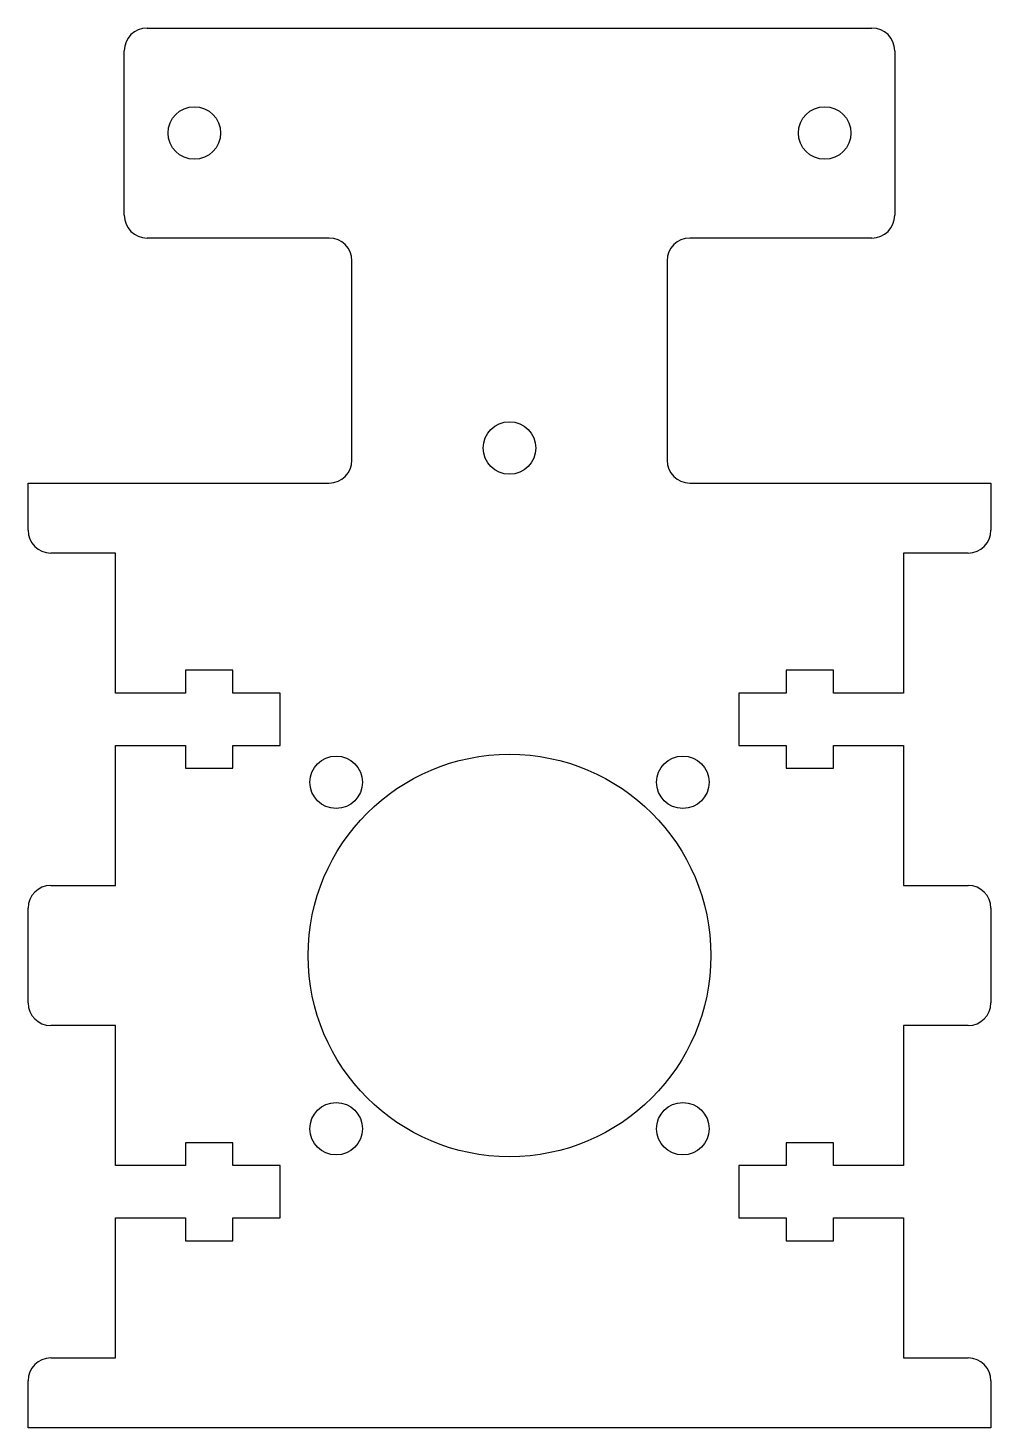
# Model space of a CAD drawing. Header units: millimetres. Extents: x -27.5 to 27.5, y -27 to 53.
import ezdxf

# ---------------------------------------------------------------- set-up
doc = ezdxf.new("R2010")
doc.units = ezdxf.units.MM

msp = doc.modelspace()

# ---------------------------------------------------------------- linework, layer by layer
at = {"color": 7, "linetype": 'Continuous', "lineweight": 25}
for p, q in [((-20.7, 53), (20.7, 53)), ((-22, 42.3), (-22, 51.7)), ((22, 51.7), (22, 42.3)), ((-10.3, 41), (-20.7, 41)), ((20.7, 41), (10.3, 41)), ((-9, 28.3), (-9, 39.7)), ((9, 39.7), (9, 28.3)), ((-27.5, 24.3), (-27.5, 27)), ((-27.5, 27), (-10.3, 27)), ((10.3, 27), (27.5, 27)), ((27.5, 27), (27.5, 24.3)), ((-22.5, 23), (-26.2, 23)), ((-22.5, 15), (-22.5, 23)), ((26.2, 23), (22.5, 23)), ((22.5, 23), (22.5, 15)), ((-15.8, 16.3), (-18.5, 16.3)), ((-18.5, 16.3), (-18.5, 15)), ((-15.8, 15), (-15.8, 16.3)), ((18.5, 16.3), (15.8, 16.3)), ((15.8, 16.3), (15.8, 15)), ((18.5, 15), (18.5, 16.3)), ((-18.5, 15), (-22.5, 15)), ((-13.1, 15), (-15.8, 15)), ((-13.1, 12), (-13.1, 15)), ((15.8, 15), (13.1, 15)), ((13.1, 15), (13.1, 12)), ((22.5, 15), (18.5, 15)), ((-22.5, 4), (-22.5, 12)), ((-22.5, 12), (-18.5, 12)), ((-18.5, 12), (-18.5, 10.7)), ((-15.8, 10.7), (-15.8, 12)), ((-15.8, 12), (-13.1, 12)), ((13.1, 12), (15.8, 12)), ((15.8, 12), (15.8, 10.7)), ((18.5, 10.7), (18.5, 12)), ((18.5, 12), (22.5, 12)), ((22.5, 12), (22.5, 4)), ((-18.5, 10.7), (-15.8, 10.7)), ((15.8, 10.7), (18.5, 10.7)), ((-26.2, 4), (-22.5, 4)), ((22.5, 4), (26.2, 4)), ((-27.5, -2.7), (-27.5, 2.7)), ((27.5, 2.7), (27.5, -2.7)), ((-22.5, -4), (-26.2, -4)), ((-22.5, -12), (-22.5, -4)), ((26.2, -4), (22.5, -4)), ((22.5, -4), (22.5, -12)), ((-15.8, -10.7), (-18.5, -10.7)), ((-18.5, -10.7), (-18.5, -12)), ((-15.8, -12), (-15.8, -10.7)), ((18.5, -10.7), (15.8, -10.7)), ((15.8, -10.7), (15.8, -12)), ((18.5, -12), (18.5, -10.7)), ((-18.5, -12), (-22.5, -12)), ((-13.1, -12), (-15.8, -12)), ((-13.1, -15), (-13.1, -12)), ((15.8, -12), (13.1, -12)), ((13.1, -12), (13.1, -15)), ((22.5, -12), (18.5, -12)), ((-22.5, -23), (-22.5, -15)), ((-22.5, -15), (-18.5, -15)), ((-18.5, -15), (-18.5, -16.3)), ((-15.8, -16.3), (-15.8, -15)), ((-15.8, -15), (-13.1, -15)), ((13.1, -15), (15.8, -15)), ((15.8, -15), (15.8, -16.3)), ((18.5, -16.3), (18.5, -15)), ((18.5, -15), (22.5, -15)), ((22.5, -15), (22.5, -23)), ((-18.5, -16.3), (-15.8, -16.3)), ((15.8, -16.3), (18.5, -16.3)), ((-26.2, -23), (-22.5, -23)), ((22.5, -23), (26.2, -23)), ((-27.5, -27), (-27.5, -24.3)), ((27.5, -24.3), (27.5, -27)), ((27.5, -27), (-27.5, -27))]:
    msp.add_line(p, q, dxfattribs=at)
for centre, radius in [((-18, 47), 1.5), ((18, 47), 1.5), ((0, 29), 1.5), ((0, 0), 11.5), ((-9.899, 9.899), 1.5), ((9.899, 9.899), 1.5), ((-9.899, -9.899), 1.5), ((9.899, -9.899), 1.5)]:
    msp.add_circle(centre, radius, dxfattribs=at)
for centre, start, end in [((-20.7, 51.7), 90, 180), ((20.7, 51.7), 0, 90), ((-20.7, 42.3), 180, 270), ((20.7, 42.3), 270, 0), ((-10.3, 39.7), 0, 90), ((10.3, 39.7), 90, 180), ((-10.3, 28.3), 270, 0), ((10.3, 28.3), 180, 270), ((-26.2, 24.3), 180, 270), ((26.2, 24.3), 270, 0), ((-26.2, 2.7), 90, 180), ((26.2, 2.7), 0, 90), ((-26.2, -2.7), 180, 270), ((26.2, -2.7), 270, 0), ((-26.2, -24.3), 90, 180), ((26.2, -24.3), 0, 90)]:
    msp.add_arc(centre, 1.3, start, end, dxfattribs=at)

doc.saveas('drawing.dxf')
